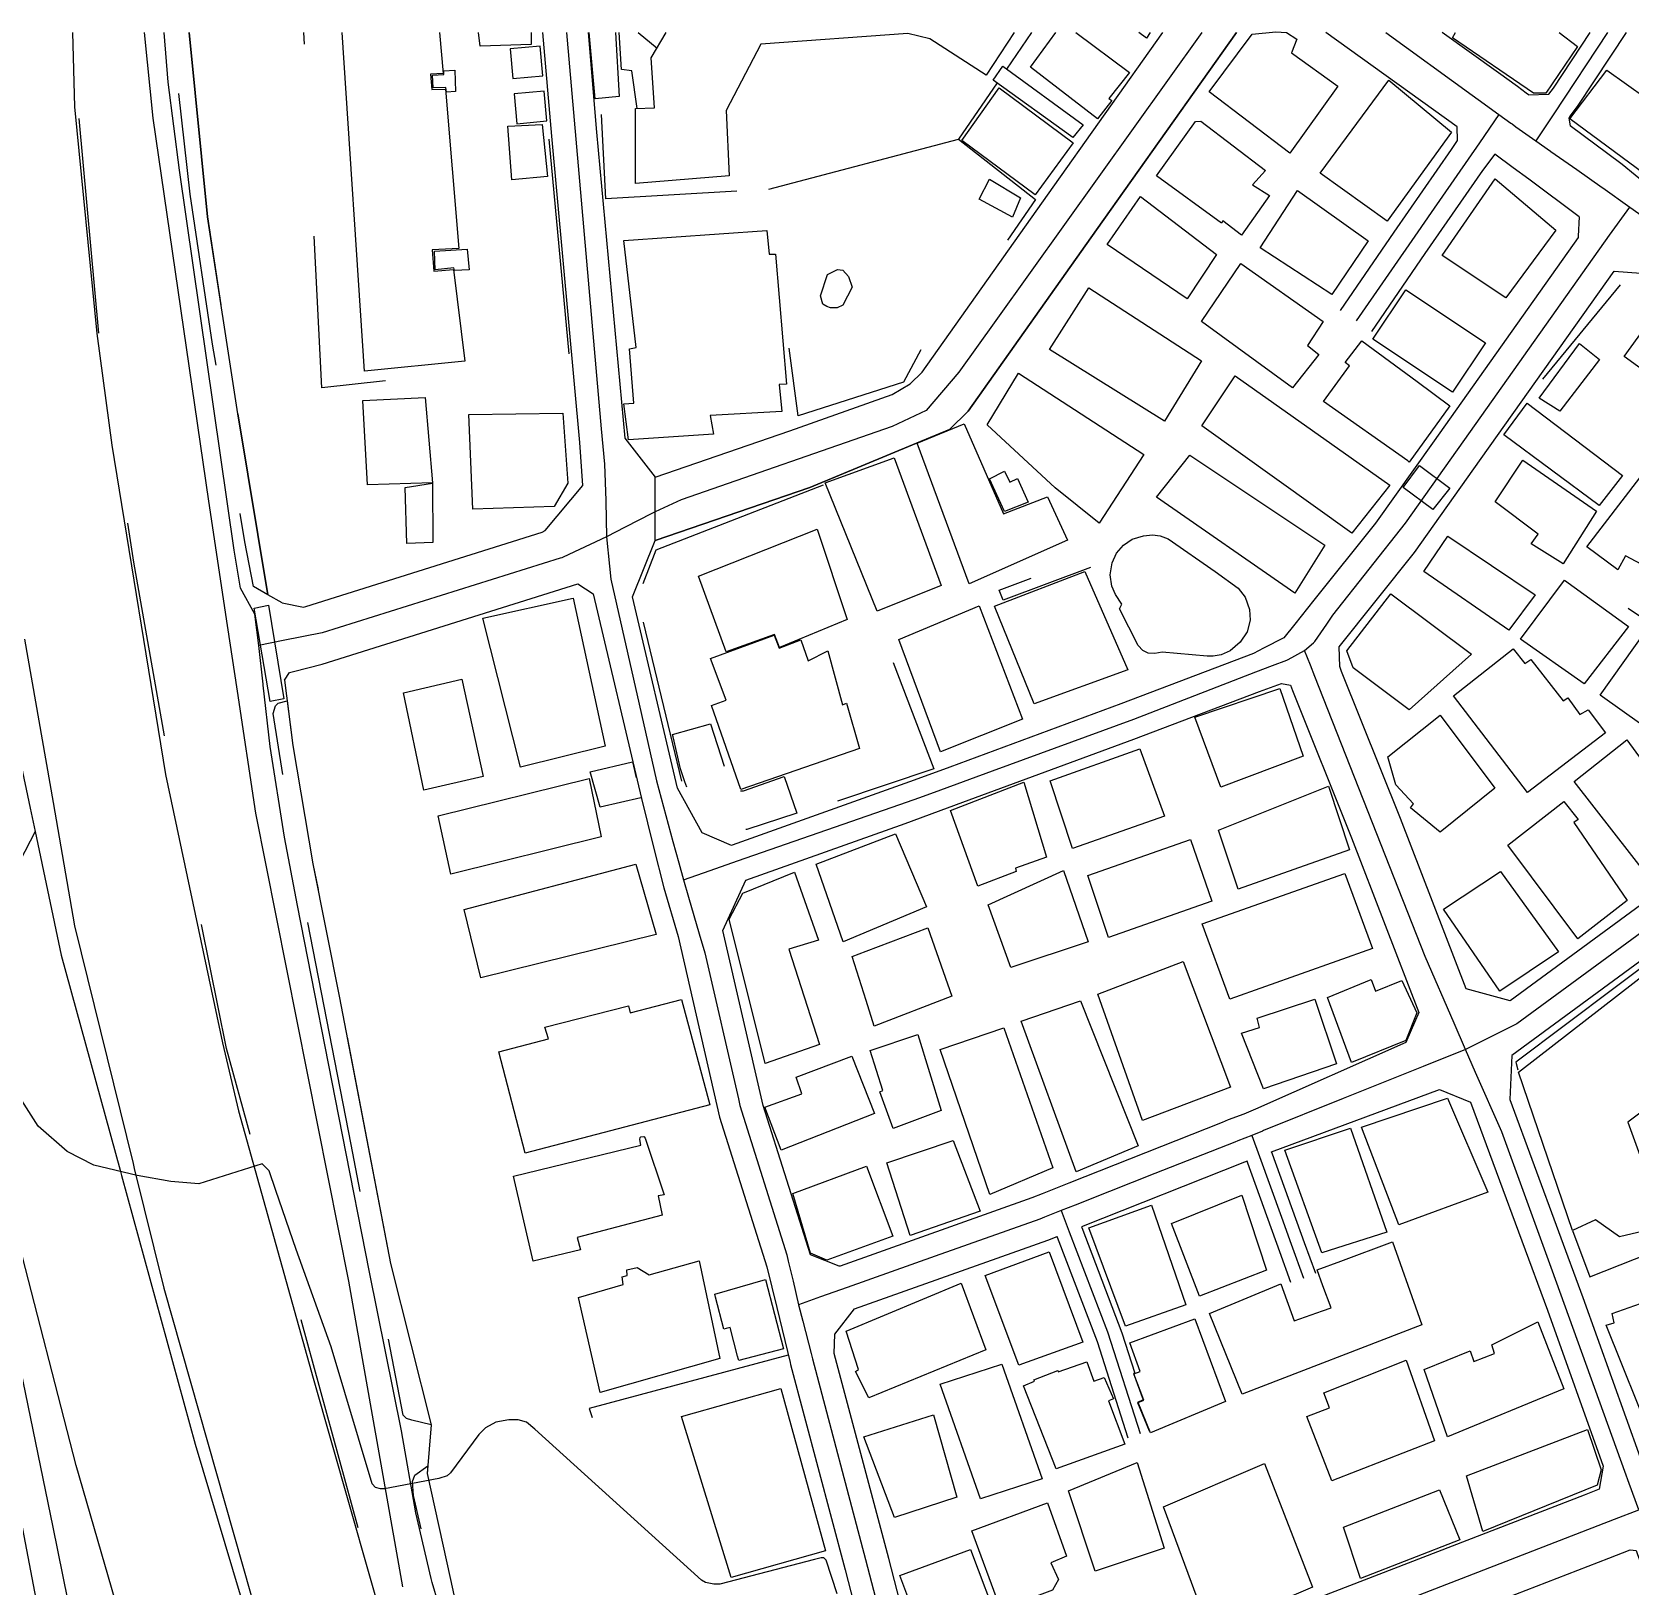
# Model space of a CAD drawing. Header units: millimetres. Extents: x 198785 to 203305, y 542885 to 545889.
# Drawn here: x 201362.6 to 201575.3, y 545678.5 to 545885.4 of the extents above; entities that cross this region are included whole.
import ezdxf

# ---------------------------------------------------------------- set-up
doc = ezdxf.new("R2010")
doc.units = ezdxf.units.MM
for name, pattern in [('FENCE_25K', [54.3, 28.7, -9.2, -16.4]), ('HIDDEN_BULD_25K', [28.8, 18.4, -10.4]), ('HIDDEN_IN_25K', [56.5, 36.5, -20])]:
    doc.linetypes.add(name, pattern=pattern)
for name, color, linetype in [('A0013111', 253, 'Continuous'), ('A0013114', 253, 'Continuous'), ('A0013117', 253, 'Continuous'), ('A0013118', 253, 'Continuous'), ('A0023211', 253, 'Continuous'), ('A0023214', 253, 'Continuous'), ('A0023217', 253, 'Continuous'), ('A0033324', 253, 'Continuous'), ('A0043325', 253, 'Continuous'), ('A0053326', 253, 'Continuous'), ('B0014111', 253, 'Continuous'), ('B0014112', 253, 'Continuous'), ('B0014113', 253, 'Continuous'), ('B0014115', 253, 'Continuous'), ('B0014116', 253, 'Continuous'), ('B0024120', 253, 'Continuous'), ('B0024127', 253, 'Continuous'), ('C0523121', 253, 'Continuous'), ('F0017111', 253, 'Continuous')]:
    doc.layers.add(name, color=color, linetype=linetype)

msp = doc.modelspace()

# ---------------------------------------------------------------- linework, layer by layer
at = {"layer": 'A0013111'}
for points in [[(201367.95, 545885.31), (201368.23, 545875.44), (201371.19, 545845.24), (201373.22, 545830.41), (201380.34, 545786.57), (201387.96, 545750.82), (201390.08, 545741.78), (201400.02, 545706.18), (201412.32, 545663.06), (201433.85, 545588.25), (201435.88, 545581.81), (201445.08, 545552.56), (201449.33, 545539.05), (201466.55, 545481.2), (201490.18, 545404.42)], [(201383.09, 545530.18), (201383.58, 545528.44), (201389.16, 545527.1), (201396.75, 545523.41), (201403.32, 545518.29), (201412.09, 545509.1), (201418.63, 545498.39), (201425.03, 545484.95), (201434.43, 545456.13), (201447.32, 545421.37), (201457.08, 545396.13), (201457.93, 545396.39), (201457.93, 545396.74), (201439.86, 545456.78), (201429.41, 545491.3), (201414.37, 545541.39), (201409.55, 545557.46), (201405.75, 545569.75), (201388.02, 545627.01), (201368.46, 545694.58), (201360.52, 545725.47)], [(201360.68, 545709.06), (201365.35, 545686.37), (201375.86, 545634.49), (201379.05, 545613.37), (201379.53, 545602.32), (201376.16, 545581.83), (201370.93, 545566.69), (201360.61, 545554.21)]]:
    msp.add_lwpolyline(points, dxfattribs=at)
at = {"layer": 'A0013114'}
for points in [[(201377.5, 545885.31), (201378.66, 545873.94), (201386.1, 545822.96), (201388.58, 545806.41), (201389.9, 545797.63), (201392.33, 545781.43), (201404.7, 545719.11), (201411.9, 545678.42)], [(201395.88, 545809.43), (201393.97, 545810.47), (201389.97, 545834.59), (201385.93, 545860.77), (201383.49, 545885.31)], [(201552.35, 545872.79), (201534.85, 545885.31)], [(201561.83, 545877.04), (201561.52, 545877.27), (201560.37, 545878.13), (201557.83, 545879.95), (201550.33, 545885.31)], [(201644.34, 545821.33), (201642.32, 545820.78), (201637.63, 545821.57), (201637.49, 545821.68), (201615.89, 545837.63), (201586.61, 545859.16), (201577.74, 545864.93), (201574.29, 545867.75), (201574.14, 545867.87), (201567.36, 545872.91)], [(201568.56, 545860.8), (201561.86, 545865.79), (201559.79, 545867.33), (201557.35, 545869.15)], [(201396.2, 545799.13), (201397.29, 545790.42), (201399.99, 545774.65), (201403.52, 545756.85), (201410.3, 545721.46), (201415.73, 545699.99), (201415.2, 545693.51), (201418.3, 545679.38), (201419.55, 545673.69), (201426.88, 545659.43), (201429.2, 545654.93), (201430.73, 545649.48), (201433.79, 545639.05)]]:
    msp.add_lwpolyline(points, dxfattribs=at)
at = {"layer": 'A0013117'}
for points in [[(201395.88, 545809.43), (201398.72, 545808.85), (201399.04, 545808.93), (201430.5, 545818.83), (201430.91, 545819.03), (201435.92, 545825.01), (201435.52, 545830.77), (201431.77, 545871.54), (201430.61, 545885.31)], [(201436.64, 545885.31), (201437.75, 545872.06), (201441.49, 545831.32), (201445.55, 545826.15), (201463.49, 545832.32), (201477.11, 545837.13), (201479.51, 545838.56), (201481.08, 545840.12), (201497.77, 545863.67), (201513.15, 545885.31)], [(201568.56, 545860.8), (201568.43, 545858.23), (201568.45, 545858.06), (201549.25, 545830.99), (201541.46, 545820.01), (201533.25, 545809.75), (201530.71, 545806.57), (201529.23, 545804.74), (201526.56, 545803.36), (201525.21, 545802.66), (201507.53, 545795.95), (201484.76, 545787.55), (201480.04, 545785.79), (201455.79, 545777.14), (201455.69, 545777.1), (201451.82, 545778.79), (201448.53, 545784.74), (201442.54, 545810.22), (201445.56, 545817.7), (201466.12, 545824.77), (201480.35, 545830.65), (201484.74, 545832.47), (201487.21, 545834.94), (201504.29, 545859.04), (201522.96, 545885.31)], [(201561.83, 545877.04), (201564.55, 545877.12), (201565.14, 545877.91), (201570.05, 545885.31)], [(201574.85, 545885.31), (201568.41, 545875.61), (201567.39, 545874.23), (201567.18, 545873.91), (201567.36, 545872.91)], [(201536.8, 545848.34), (201543.92, 545858.74), (201551.57, 545869.77), (201552.37, 545870.96), (201552.35, 545872.79)], [(201557.35, 545869.15), (201555.71, 545866.96), (201548.04, 545855.9), (201540.93, 545845.52)], [(201575.1, 545808.69), (201591, 545798.03), (201601.26, 545790.74), (201601.55, 545788.16), (201600.99, 545787.7), (201580.25, 545771.75), (201559.39, 545756.44), (201553.52, 545758.01), (201544.77, 545780.7), (201536.94, 545800.27), (201536.7, 545800.92), (201536.6, 545803.53), (201546.65, 545816.1), (201554.55, 545827.23), (201573.24, 545853.57), (201581.53, 545852.92)], [(201396.2, 545799.13), (201396.85, 545800.13), (201397.39, 545800.29), (201401.2, 545801.23), (201435.24, 545811.93), (201437.31, 545810.61), (201443.72, 545783.36), (201445.34, 545776.88), (201446.69, 545771.47), (201448.59, 545764.98), (201454.13, 545740.93), (201460.42, 545721.01), (201461.74, 545715.59), (201463.52, 545708.27), (201463.58, 545708.03), (201470.84, 545680.69), (201473.52, 545670.37), (201477.66, 545657.67), (201477.95, 545656.9), (201475.35, 545652.11), (201460.6, 545646.73), (201436.93, 545638.2), (201436.72, 545638.12), (201433.79, 545639.05)], [(201634.11, 545806.26), (201633.78, 545806.03), (201617.76, 545793.48), (201611.9, 545788.78), (201608.69, 545786.2), (201606.91, 545784.77), (201604.69, 545782.99), (201583.86, 545766.96), (201559.6, 545749.15), (201559.32, 545743.28), (201569.05, 545716.96), (201576.68, 545695.64), (201576.82, 545695.28), (201581.88, 545693.48), (201582.57, 545693.76), (201632.18, 545712.51), (201666.73, 545725.79), (201668.2, 545729.12)], [(201470.06, 545721.1), (201466.21, 545722.62), (201459.92, 545742.51), (201454.56, 545765.81), (201457.6, 545772.48), (201478.84, 545780.05), (201484.48, 545782.11), (201486.5, 545782.86), (201509.28, 545791.27), (201526.01, 545797.62), (201528.94, 545798.66), (201530.16, 545798.43), (201530.41, 545797.76), (201538.26, 545778.14), (201547.23, 545754.88), (201545.5, 545750.87), (201525.46, 545742.01), (201523.91, 545741.33), (201521.86, 545740.57), (201521.05, 545740.25), (201500.62, 545732.14), (201498.4, 545731.26), (201497.08, 545730.74), (201495.7, 545730.19), (201470.16, 545721.13), (201470.06, 545721.1)], [(201533.49, 545720.12), (201532, 545724.21), (201527.74, 545736.01), (201527.63, 545736.31), (201549.99, 545744.61), (201554.12, 545742.94), (201564.35, 545715.25), (201571.78, 545694.5), (201571.23, 545691.41), (201569.22, 545690.61), (201532.13, 545676.28), (201487.63, 545659.11), (201482.91, 545660.93), (201479.28, 545672.05), (201476.65, 545682.21), (201469.4, 545709.5), (201469.47, 545712.04), (201472.08, 545715.45), (201497.81, 545724.57), (201499.05, 545725.06), (201499.09, 545724.96), (201504.38, 545711.08), (201508.47, 545698.28)], [(201530.2, 545718.92), (201528.71, 545723.02), (201524.45, 545734.81), (201524.35, 545735.09), (201524.01, 545734.97), (201502.3, 545726.35), (201502.34, 545726.26), (201507.69, 545712.24), (201509.4, 545706.88), (201509.22, 545706.82), (201510.54, 545703.31), (201509.78, 545702.98), (201511.33, 545699.2)], [(201501.32, 545605.8), (201499.97, 545605.96), (201493.88, 545628.54), (201488.58, 545645.69), (201488.17, 545649.52), (201491.02, 545650.77), (201535.37, 545667.88), (201572.5, 545682.23), (201575.36, 545683.37), (201576.16, 545683.24), (201576.36, 545682.74), (201587.45, 545653.67), (201591.35, 545644.27), (201592.06, 545639.86)]]:
    msp.add_lwpolyline(points, dxfattribs=at)
at = {"layer": 'A0013118'}
for points in [[(201443.13, 545875.23), (201442.44, 545880.23), (201441.06, 545880.39), (201440.75, 545885.31)], [(201443.29, 545885.31), (201445.8, 545883.26)]]:
    msp.add_lwpolyline(points, dxfattribs=at)
at = {"layer": 'A0023211'}
for points in [[(201349.9, 545885.31), (201351.41, 545859.28), (201354.95, 545824.83), (201358.56, 545799.98), (201362.34, 545782.07), (201362.99, 545778.99)], [(201362.99, 545778.99), (201355.48, 545764.57)], [(201362.99, 545778.99), (201366.46, 545762.53), (201374.3, 545733.89), (201374.49, 545733.18), (201384.29, 545697.42), (201405.36, 545627.01), (201418.95, 545582.15), (201420.87, 545575.8), (201425.29, 545561.21), (201429.62, 545546.94), (201468.41, 545418.94), (201473.43, 545401.32), (201476.14, 545391.82), (201476.54, 545390.4), (201481.48, 545373.08)], [(201356.79, 545709.65), (201365.8, 545662.63), (201368.22, 545649.3), (201370.91, 545634.49), (201374.2, 545613.37), (201374.16, 545600.54), (201372.41, 545590.06), (201369.22, 545580.19), (201365.07, 545570.63), (201359.12, 545561.37)]]:
    msp.add_lwpolyline(points, dxfattribs=at)
at = {"layer": 'A0023214'}
for points in [[(201417.56, 545673.32), (201415.87, 545679.02), (201415.72, 545679.53), (201413.7, 545688.28), (201411.76, 545699.17), (201407.5, 545720.29), (201403.91, 545738.61), (201397.93, 545769.14), (201396.19, 545778.23), (201394.27, 545790.28), (201393.37, 545798.46), (201393.35, 545798.6), (201392.78, 545803.75), (201392.24, 545807.92), (201390.35, 545811.34), (201389.48, 545816.4), (201382.22, 545867), (201380.73, 545878.72), (201380.16, 545885.31)], [(201542.82, 545885.31), (201554.32, 545876.97), (201555.11, 545876.4), (201557.87, 545874.4), (201559.47, 545873.27), (201559.55, 545873.22), (201559.63, 545873.16), (201560.15, 545872.79), (201562.82, 545870.91), (201564.76, 545869.54), (201564.82, 545869.5), (201568.24, 545867.09), (201571.62, 545864.7), (201571.72, 545864.63), (201575.31, 545862.1), (201582.05, 545857.35)]]:
    msp.add_lwpolyline(points, dxfattribs=at)
at = {"layer": 'A0023217'}
for points in [[(201433.73, 545885.31), (201438.37, 545832.56), (201438.8, 545827.86), (201439, 545823.04), (201439, 545822.96), (201439.07, 545818.18)], [(201518.34, 545885.31), (201490.91, 545847.01), (201485.98, 545840.12), (201481.61, 545835.02), (201477.11, 545832.89), (201448.99, 545823.12), (201445.55, 545821.53), (201445.1, 545821.32), (201441.54, 545819.48), (201439.07, 545818.18)], [(201572.34, 545885.31), (201565.21, 545874.52), (201562.82, 545870.91)], [(201557.87, 545874.4), (201555.28, 545870.66), (201548.85, 545861.37), (201547.07, 545858.8), (201538.86, 545846.93)], [(201532.01, 545803.06), (201533.21, 545804.09), (201533.39, 545804.24), (201534.97, 545806.56), (201535.78, 545807.76), (201545.44, 545820.01), (201554.1, 545832.21), (201572.63, 545858.33), (201575.31, 545862.1)], [(201439.07, 545818.18), (201433.29, 545815.47), (201433.11, 545815.42), (201432.89, 545815.35), (201414.81, 545809.69), (201401.2, 545805.43), (201396.04, 545804.4), (201392.78, 545803.75)], [(201439.07, 545818.18), (201439.46, 545814.29), (201439.63, 545812.56), (201443.42, 545795.91), (201445.74, 545785.72), (201447.92, 545777.64), (201448.69, 545774.8), (201449.3, 545772.54)], [(201449.3, 545772.54), (201452.88, 545773.79), (201456.53, 545775.06), (201478.12, 545782.58), (201480.77, 545783.51), (201483.57, 545784.53), (201490.44, 545787.04), (201509.28, 545793.94), (201525.53, 545800.24), (201527.72, 545801.06), (201529.67, 545801.79), (201529.82, 545801.85), (201532.01, 545803.06)], [(201553.44, 545749.93), (201551.92, 545753.44), (201548.06, 545762.34), (201542.2, 545777.21), (201533.37, 545799.62), (201532.78, 545801.1), (201532.01, 545803.06)], [(201606.67, 545788.41), (201604.2, 545786.49), (201604.1, 545786.41), (201596.66, 545780.62), (201582.07, 545769.43), (201580.25, 545768.03), (201560.26, 545753.36), (201559.49, 545752.97), (201553.44, 545749.93)], [(201449.3, 545772.54), (201449.97, 545770.25), (201451.4, 545765.37), (201452.15, 545762.81), (201456.64, 545743.4), (201456.84, 545742.51), (201463.06, 545722.61), (201463.25, 545721.79), (201463.9, 545719.1), (201464.64, 545715.97)], [(201553.44, 545749.93), (201547.79, 545747.67), (201537.17, 545743.42), (201526.54, 545739.16), (201526.4, 545739.1), (201524.97, 545738.52)], [(201576.52, 545688.68), (201575.25, 545692.19), (201574.67, 545693.79), (201565, 545720.44), (201558.28, 545738.97), (201554.79, 545746.88), (201553.44, 545749.93)], [(201524.97, 545738.52), (201523.12, 545737.79), (201522.72, 545737.63), (201512.09, 545733.44), (201506.04, 545731.05), (201501.46, 545729.24), (201499.61, 545728.51)], [(201524.97, 545738.52), (201525.99, 545735.7), (201528.92, 545727.61), (201530.22, 545724.03), (201531.86, 545719.52)], [(201499.61, 545728.51), (201498.06, 545727.9), (201497.37, 545727.63), (201496.76, 545727.38), (201482.82, 545722.43), (201471.12, 545718.28), (201467.57, 545717.02), (201464.64, 545715.97)], [(201499.61, 545728.51), (201500.67, 545725.7), (201505.76, 545712.38), (201505.81, 545712.24), (201510.14, 545698.82)], [(201464.64, 545715.97), (201465.21, 545713.78), (201466.31, 545709.5), (201466.5, 545708.77), (201473.54, 545682.06), (201476.18, 545672.05), (201481.48, 545655.61), (201482.63, 545652.04)], [(201482.63, 545652.04), (201487.9, 545654.24), (201490.73, 545655.41), (201530.58, 545670.86), (201573.28, 545687.42), (201576.52, 545688.68)]]:
    msp.add_lwpolyline(points, dxfattribs=at)
at = {"layer": 'A0033324', "linetype": 'HIDDEN_IN_25K', "flags": 128}
for points in [[(201389.97, 545834.59), (201393.97, 545810.47), (201392.09, 545811.6), (201390.92, 545817.55), (201386.63, 545843.82), (201383.64, 545863.79), (201381.37, 545883.91), (201381.25, 545885.31)], [(201383.49, 545885.31), (201385.93, 545860.77), (201389.97, 545834.59)], [(201410.3, 545721.46), (201415.73, 545699.99), (201413.13, 545700.61), (201412.42, 545700.81), (201411.98, 545701.27), (201405.08, 545737.29), (201398.12, 545772.96), (201394.68, 545794.69), (201394.99, 545795.72), (201395.34, 545796.07), (201396.55, 545796.36), (201397.29, 545790.42), (201399.99, 545774.65), (201403.52, 545756.85), (201410.3, 545721.46)], [(201430.73, 545649.48), (201432.87, 545642.18), (201429.9, 545643.4), (201425.29, 545656.93), (201417.83, 545671.77), (201413.36, 545690.57), (201413.25, 545692.44), (201413.53, 545693.3), (201415.28, 545694.52), (201415.2, 545693.51), (201418.3, 545679.38), (201419.55, 545673.69), (201426.88, 545659.43), (201429.2, 545654.93), (201430.73, 545649.48)]]:
    msp.add_lwpolyline(points, dxfattribs=at)
at = {"layer": 'A0043325'}
for points in [[(201551.35, 545824.66), (201549.07, 545821.84), (201545.13, 545824.76), (201547.33, 545827.67), (201551.35, 545824.66)], [(201396.11, 545796.65), (201394.31, 545796.26), (201392.14, 545808.68), (201394.06, 545809.12), (201396.11, 545796.65)]]:
    msp.add_lwpolyline(points, dxfattribs=at)
at = {"layer": 'A0053326'}
for points in [[(201466.12, 545824.77), (201445.56, 545817.7), (201445.55, 545826.15), (201463.49, 545832.32), (201477.11, 545837.13), (201479.51, 545838.56), (201481.08, 545840.12), (201497.77, 545863.67), (201513.15, 545885.31)], [(201522.96, 545885.31), (201504.29, 545859.04), (201487.21, 545834.94), (201484.74, 545832.47), (201480.35, 545830.65), (201466.12, 545824.77)]]:
    msp.add_lwpolyline(points, dxfattribs=at)
at = {"layer": 'B0014111'}
for points in [[(201440.76, 545876.82), (201437.54, 545876.48), (201436.76, 545885.31)], [(201440.26, 545885.31), (201440.76, 545876.82)], [(201511.47, 545885.31), (201510.96, 545884.58), (201509.93, 545885.31)], [(201536.46, 545878.18), (201530.05, 545869.25), (201519.33, 545877.43), (201525.02, 545885.1), (201528.18, 545885.4), (201529.61, 545885.35), (201531, 545884.42), (201530.28, 545882.61), (201536.46, 545878.18)], [(201568.34, 545883.48), (201564.14, 545877.26), (201562.5, 545877.27), (201551.69, 545884.64), (201552.12, 545885.31)], [(201565.9, 545885.31), (201568.34, 545883.48)], [(201582.73, 545872.88), (201578.18, 545865.81), (201567.32, 545873.82), (201572.24, 545880.32), (201582.73, 545872.88)], [(201431.23, 545866.16), (201426.47, 545865.7), (201425.93, 545872.88), (201430.52, 545873.09), (201431.23, 545866.16)], [(201527.32, 545863.62), (201523.63, 545858.35), (201521.12, 545860.27), (201520.97, 545859.97), (201512.29, 545866.26), (201517.47, 545873.49), (201518.2, 545873.51), (201526.83, 545866.95), (201525.09, 545865.03), (201527.32, 545863.62)], [(201565.46, 545859.01), (201558.82, 545849.99), (201550.35, 545855.64), (201557.39, 545865.83), (201565.46, 545859.01)], [(201520.29, 545855.78), (201516.38, 545849.86), (201505.75, 545857.1), (201510.15, 545863.49), (201520.29, 545855.78)], [(201518.28, 545841.61), (201513.37, 545833.58), (201498.07, 545843.11), (201503.29, 545851.33), (201518.28, 545841.61)], [(201610.58, 545830.53), (201603.78, 545821.65), (201584.43, 545835.07), (201574.57, 545842.21), (201581.79, 545852.18), (201591.36, 545844.92), (201590.93, 545844.31), (201610.58, 545830.53)], [(201556.08, 545844.04), (201551.71, 545837.47), (201541.12, 545844.52), (201545.49, 545851.09), (201556.08, 545844.04)], [(201551.36, 545835.63), (201545.95, 545828.15), (201545.74, 545828.3), (201534.51, 545836.21), (201538.01, 545840.95), (201537.4, 545841.4), (201539.64, 545844.3), (201547.01, 545838.85), (201551.36, 545835.63)], [(201571.26, 545841.82), (201565.99, 545834.92), (201563.23, 545836.64), (201568.63, 545843.95), (201571.26, 545841.82)], [(201415.9, 545825.37), (201407.24, 545825.13), (201406.63, 545836.35), (201414.94, 545836.76), (201415.9, 545825.37)], [(201432.09, 545822.23), (201421.28, 545821.86), (201420.74, 545834.49), (201433.24, 545834.64), (201433.94, 545825.34), (201432.09, 545822.23)], [(201486.71, 545833.22), (201491.93, 545821.25), (201497.77, 545823.53), (201500.44, 545817.74), (201487.37, 545811.95), (201480.43, 545830.65), (201486.71, 545833.22)], [(201534.69, 545817.07), (201530.71, 545810.7), (201512.28, 545823.47), (201516.72, 545829.07), (201534.69, 545817.07)], [(201570.9, 545821.62), (201566.45, 545814.62), (201562.16, 545817.25), (201563.13, 545818.55), (201557.39, 545822.85), (201561.06, 545828.42), (201570.9, 545821.62)], [(201415.96, 545817.42), (201412.49, 545817.3), (201412.25, 545824.75), (201415.88, 545825.33), (201415.96, 545817.42)], [(201522.1, 545803.01), (201520.9, 545802.49), (201519.82, 545802.31), (201519.04, 545802.33), (201513.05, 545802.83), (201512.08, 545802.65), (201511.17, 545802.73), (201510.48, 545803.05), (201509.84, 545803.73), (201507.37, 545808.59), (201507.7, 545809.22), (201506.82, 545810.53), (201506.34, 545811.62), (201506.12, 545813.12), (201506.39, 545814.72), (201506.98, 545816), (201507.89, 545817.08), (201509.07, 545817.89), (201510.57, 545818.35), (201511.75, 545818.46), (201512.77, 545818.34), (201513.85, 545817.91), (201520.11, 545813.57), (201523.18, 545811.36), (201524.1, 545810.17), (201524.7, 545808.5), (201524.77, 545807.08), (201524.36, 545805.53), (201523.42, 545804.17), (201522.1, 545803.01)], [(201562.72, 545810.46), (201559.19, 545805.76), (201547.9, 545813.57), (201551.08, 545818.29), (201562.72, 545810.46)], [(201508.46, 545800.48), (201496, 545795.97), (201490.74, 545808.96), (201502.74, 545813.56), (201508.46, 545800.48)], [(201438.91, 545790.33), (201427.64, 545787.55), (201422.62, 545807.39), (201434.62, 545810.03), (201438.91, 545790.33)], [(201554.24, 545802.59), (201545.93, 545795.18), (201538.46, 545800.74), (201537.65, 545803.03), (201543.48, 545810.62), (201554.24, 545802.59)], [(201531.84, 545788.99), (201520.88, 545784.88), (201517.39, 545794.18), (201528.7, 545798.01), (201531.84, 545788.99)], [(201513.36, 545781.03), (201501.13, 545776.7), (201498.16, 545785.71), (201510.08, 545789.99), (201513.36, 545781.03)], [(201538, 545776.55), (201523.15, 545771.29), (201520.54, 545779.13), (201535.21, 545785), (201538, 545776.55)], [(201467.44, 545750.62), (201460.19, 545748.09), (201455.39, 545767.31), (201457.23, 545770.77), (201464.08, 545773.57), (201467.3, 545764.5), (201463.35, 545763.31), (201467.44, 545750.62)], [(201565.82, 545762.96), (201558.01, 545757.7), (201550.5, 545768.61), (201558.1, 545773.64), (201565.82, 545762.96)], [(201580.46, 545762.43), (201581.96, 545760.36), (201583.96, 545761.73), (201586.22, 545759.75), (201588.01, 545760.24), (201591.2, 545758.79), (201591.37, 545758.01), (201591.35, 545755.97), (201592.25, 545751.9), (201595.61, 545753.02), (201602.69, 545735.19), (201594.76, 545732.07), (201588.64, 545748.23), (201586.44, 545748.79), (201575.06, 545740.28), (201578.74, 545730.17), (201578.29, 545727.73), (201577.14, 545725.77), (201573.94, 545725.01), (201570.76, 545727.27), (201567.67, 545725.87), (201560.5, 545746.93), (201580.46, 545762.43)], [(201522.15, 545744.92), (201510.44, 545740.5), (201504.48, 545757.31), (201515.85, 545761.67), (201522.15, 545744.92)], [(201540.9, 545759.29), (201541.44, 545757.72), (201544.95, 545759.15), (201546.98, 545754.84), (201545.48, 545751.15), (201538.25, 545748.2), (201535.05, 545756.89), (201540.9, 545759.29)], [(201536.25, 545748.06), (201526.55, 545744.73), (201523.62, 545752.11), (201526, 545752.86), (201525.71, 545754.13), (201533.38, 545756.66), (201536.25, 545748.06)], [(201556.41, 545730.94), (201544.57, 545726.62), (201539.59, 545739.63), (201551.02, 545743.47), (201556.41, 545730.94)], [(201435.59, 545723.3), (201429.31, 545721.78), (201426.68, 545733.09), (201443.63, 545737.22), (201443.52, 545737.97), (201443.56, 545738.25), (201443.62, 545738.33), (201444.03, 545738.37), (201444.1, 545738.33), (201444.22, 545738.14), (201446.74, 545730.59), (201445.94, 545730.45), (201446.47, 545727.88), (201435.17, 545724.94), (201435.59, 545723.3)], [(201526.96, 545720.56), (201518.03, 545717.12), (201514.3, 545726.77), (201523.67, 545730.57), (201526.96, 545720.56)], [(201599.69, 545701.97), (201582.81, 545695.62), (201582.37, 545696.19), (201580.02, 545695.4), (201579.11, 545697.69), (201578.53, 545697.45), (201572.17, 545713.27), (201573.21, 545713.58), (201572.95, 545714.79), (201592.6, 545721.74), (201599.69, 545701.97)], [(201456.53, 545709.12), (201455.53, 545712.93), (201455, 545712.79), (201454.99, 545712.79), (201454.71, 545712.71), (201453.6, 545716.97), (201453.49, 545717.39), (201460.22, 545719.33), (201462.62, 545710.12), (201456.67, 545708.57), (201456.64, 545708.69), (201456.53, 545709.12)], [(201521.47, 545703.09), (201511.49, 545698.94), (201509.85, 545702.95), (201510.61, 545703.29), (201509.29, 545706.79), (201510.13, 545707.11), (201508.75, 545710.9), (201517.42, 545714.09), (201521.47, 545703.09)], [(201468.23, 545683.23), (201455.65, 545679.65), (201449.07, 545701.1), (201462.27, 545704.81), (201468.23, 545683.23)], [(201485.7, 545690.38), (201477.4, 545687.66), (201473.33, 545698.37), (201482.6, 545701.3), (201485.7, 545690.38)], [(201570.95, 545691.95), (201555.75, 545685.77), (201553.55, 545693.2), (201569.66, 545699.37), (201571.48, 545694.02), (201570.95, 545691.95)], [(201533.08, 545678.4), (201519.37, 545672.52), (201513.22, 545689.07), (201526.68, 545694.82), (201533.08, 545678.4)], [(201552.69, 545684.7), (201539.44, 545679.54), (201537.18, 545686.37), (201549.98, 545691.34), (201552.69, 545684.7)], [(201491.48, 545672.91), (201481.99, 545669.64), (201478.12, 545679.92), (201487.52, 545683.38), (201491.48, 545672.91)]]:
    msp.add_lwpolyline(points, dxfattribs=at)
at = {"layer": 'B0014112'}
for points in [[(201502.52, 545873.03), (201501.17, 545871.35), (201490.57, 545878.99), (201491.82, 545880.84), (201502.52, 545873.03)], [(201422.64, 545786.3), (201414.76, 545784.46), (201412.06, 545797.41), (201419.8, 545799.24), (201422.64, 545786.3)], [(201557.33, 545784.76), (201550.08, 545778.89), (201546.13, 545782.11), (201546.5, 545782.65), (201544.14, 545785.19), (201543.09, 545788.93), (201550.06, 545794.46), (201557.33, 545784.76)], [(201574.97, 545769.78), (201568.38, 545764.69), (201559.06, 545777.16), (201566.55, 545782.96), (201568.42, 545780.57), (201567.88, 545780.16), (201574.97, 545769.78)], [(201519.68, 545769.7), (201505.91, 545764.84), (201503.17, 545773.12), (201516.81, 545777.92), (201519.68, 545769.7)], [(201503.21, 545764.29), (201492.91, 545760.87), (201489.9, 545769.19), (201499.91, 545773.79), (201503.21, 545764.29)], [(201485.03, 545757.06), (201474.72, 545753.04), (201473.63, 545756.47), (201471.78, 545762.33), (201473.64, 545763.03), (201481.84, 545766.13), (201485.03, 545757.06)], [(201483.63, 545741.81), (201477.22, 545739.45), (201475.44, 545744.31), (201475.88, 545744.48), (201474.18, 545749.82), (201480.5, 545751.94), (201483.63, 545741.81)], [(201474.76, 545741.43), (201462.32, 545736.56), (201460.16, 545742.29), (201465.06, 545744.06), (201464.31, 545746.29), (201471.74, 545749.06), (201474.76, 545741.43)], [(201542.98, 545725.64), (201534.29, 545722.89), (201529.37, 545736.57), (201538.13, 545739.47), (201542.98, 545725.64)], [(201488.84, 545728.43), (201479.48, 545725.18), (201476.4, 545734.87), (201485.24, 545737.84), (201488.84, 545728.43)], [(201503.02, 545708.38), (201503.96, 545705.79), (201505.35, 545706.29), (201506.56, 545703.43), (201505.92, 545703.19), (201508.1, 545697.42), (201498.94, 545694.14), (201494.58, 545705.2), (201496.05, 545705.82), (201495.96, 545705.99), (201499.16, 545707.21), (201499.2, 545707.05), (201503.02, 545708.38)], [(201549.3, 545697.87), (201535.65, 545692.54), (201532.33, 545701.11), (201535.33, 545702.24), (201534.59, 545704.25), (201545.56, 545708.59), (201549.3, 545697.87)], [(201513.31, 545683.55), (201504.13, 545680.51), (201500.6, 545691.2), (201509.71, 545694.96), (201513.31, 545683.55)], [(201498.46, 545677.97), (201491.56, 545675.4), (201487.72, 545685.9), (201497.78, 545689.62), (201500.32, 545682.49), (201498.25, 545681.61), (201499.25, 545679.39), (201498.46, 545677.97)]]:
    msp.add_lwpolyline(points, dxfattribs=at)
at = {"layer": 'B0014113'}
for points in [[(201506.33, 545876.27), (201504.46, 545873.82), (201495.5, 545880.72), (201498.88, 545885.31)], [(201501.56, 545885.31), (201508.71, 545880), (201505.96, 545876.53), (201506.33, 545876.27)], [(201551.58, 545872.07), (201543, 545860.23), (201534.09, 545866.62), (201543.24, 545879), (201551.58, 545872.07)], [(201501.2, 545870.66), (201496.13, 545863.72), (201486.39, 545870.94), (201491.36, 545877.96), (201501.2, 545870.66)], [(201540.46, 545857.61), (201535.64, 545850.45), (201526.12, 545856.65), (201531.08, 545864.3), (201540.46, 545857.61)], [(201533.9, 545842.47), (201530.42, 545838.01), (201518.31, 545846.86), (201523.52, 545854.57), (201534.5, 545846.85), (201532.42, 545843.68), (201533.9, 545842.47)], [(201510.62, 545829.17), (201504.68, 545820.03), (201498.82, 545824.71), (201489.76, 545833.12), (201493.93, 545839.97), (201510.62, 545829.17)], [(201543.37, 545825.06), (201538.32, 545818.7), (201518.35, 545832.95), (201522.78, 545839.64), (201543.37, 545825.06)], [(201574.36, 545826.35), (201571.25, 545822.35), (201558.56, 545831.78), (201561.65, 545836), (201574.36, 545826.35)], [(201483.61, 545811.7), (201475.09, 545808.29), (201468.19, 545825.38), (201477.39, 545828.69), (201483.61, 545811.7)], [(201584.14, 545820.48), (201581.19, 545816.13), (201579.52, 545817.07), (201577.6, 545814.15), (201574.73, 545815.67), (201573.73, 545813.82), (201569.58, 545816.85), (201576.65, 545826.07), (201584.14, 545820.48)], [(201575.13, 545806.24), (201569.24, 545798.61), (201560.74, 545804.58), (201566.64, 545812.43), (201575.13, 545806.24)], [(201494.47, 545793.91), (201483.53, 545789.59), (201477.99, 545804.53), (201488.7, 545809.03), (201494.47, 545793.91)], [(201588.37, 545798.19), (201582.14, 545789.42), (201571.38, 545797.13), (201577.47, 545805.74), (201588.37, 545798.19)], [(201559.79, 545803.3), (201561.33, 545801.34), (201562.15, 545801.86), (201566.45, 545796.37), (201567.06, 545796.76), (201568.66, 545794.56), (201569.78, 545795.18), (201572.06, 545792.12), (201561.69, 545784.17), (201551.82, 545797.05), (201559.79, 545803.3)], [(201574.94, 545791.17), (201582.72, 545780.46), (201583.62, 545781.43), (201585.93, 545778.31), (201578.26, 545772.36), (201567.91, 545785.64), (201574.94, 545791.17)], [(201438.35, 545778.27), (201418.36, 545773.28), (201416.66, 545781.07), (201436.78, 545786.01), (201438.35, 545778.27)], [(201493.6, 545773.64), (201488.5, 545771.69), (201484.87, 545781.78), (201494.64, 545785.55), (201497.65, 545775.57), (201493.53, 545774.11), (201493.6, 545773.64)], [(201481.68, 545768.95), (201470.6, 545764.29), (201466.99, 545774.61), (201477.54, 545778.64), (201481.68, 545768.95)], [(201445.68, 545765.24), (201422.33, 545759.49), (201420.11, 545768.6), (201442.96, 545774.63), (201445.68, 545765.24)], [(201541.05, 545763.4), (201522.08, 545756.65), (201518.36, 545766.69), (201537.39, 545773.38), (201541.05, 545763.4)], [(201449.04, 545756.62), (201452.81, 545742.58), (201428.26, 545736.15), (201424.75, 545749.65), (201431.35, 545751.39), (201430.85, 545752.93), (201442.01, 545755.75), (201442.23, 545754.82), (201449.04, 545756.62)], [(201509.87, 545737.12), (201501.6, 545733.67), (201494.26, 545753.73), (201502.16, 545756.43), (201509.87, 545737.12)], [(201498.48, 545734.22), (201490.12, 545730.67), (201483.5, 545749.93), (201491.97, 545752.84), (201498.48, 545734.22)], [(201477.17, 545725.1), (201468.4, 545721.89), (201466.23, 545722.85), (201463.89, 545730.77), (201473.7, 545734.41), (201477.17, 545725.1)], [(201516.21, 545715.98), (201508.15, 545713.13), (201503.28, 545726.19), (201511.65, 545729.22), (201516.21, 545715.98)], [(201547.06, 545714.93), (201547.63, 545713.32), (201523.69, 545704.05), (201519.35, 545714.79), (201528.86, 545718.74), (201530.64, 545713.84), (201534.41, 545715.17), (201535.55, 545715.57), (201534.46, 545718.5), (201533.69, 545720.6), (201536.85, 545721.77), (201543.72, 545724.33), (201547.06, 545714.93)], [(201451.39, 545721.81), (201454.17, 545708.8), (201438.24, 545704.28), (201435.33, 545716.96), (201441.27, 545718.67), (201441.14, 545719.71), (201441.8, 545719.85), (201441.77, 545720.61), (201443.13, 545720.91), (201444.73, 545719.97), (201451.39, 545721.81)], [(201502.48, 545711.01), (201493.95, 545707.94), (201489.5, 545719.86), (201498.01, 545723.03), (201502.48, 545711.01)], [(201489.57, 545709.98), (201474, 545703.57), (201472.21, 545707.07), (201472.63, 545707.36), (201470.99, 545712.47), (201486.31, 545718.85), (201489.57, 545709.98)], [(201563.05, 545713.7), (201566.54, 545704.79), (201551.02, 545698.39), (201547.95, 545707.34), (201554.08, 545709.82), (201554.56, 545708.43), (201557.3, 545709.49), (201556.94, 545710.65), (201563.05, 545713.7)], [(201497.08, 545692.8), (201488.85, 545690.16), (201483.49, 545705.41), (201491.69, 545708.05), (201497.08, 545692.8)]]:
    msp.add_lwpolyline(points, dxfattribs=at)
at = {"layer": 'B0014115'}
for points in [[(201415.63, 545879.8), (201415.8, 545877.72), (201417.62, 545877.8), (201419.4, 545856.58), (201415.84, 545856.42), (201416.09, 545853.54), (201418.7, 545853.78), (201420.21, 545841.57), (201406.87, 545840.24), (201403.88, 545885.31)], [(201416.83, 545885.31), (201417.31, 545879.86), (201415.63, 545879.8)], [(201493.36, 545885.31), (201489.62, 545879.67), (201482.1, 545884.5), (201479.18, 545885.19), (201459.6, 545883.77), (201454.99, 545874.95), (201455.42, 545866.27), (201442.93, 545865.22), (201442.93, 545875.22), (201445.46, 545875.32), (201445.03, 545881.95), (201447.01, 545885.31)], [(201460.41, 545858.99), (201460.72, 545855.81), (201461.56, 545855.82), (201463.05, 545838.53), (201462.05, 545838.47), (201462.43, 545834.9), (201452.87, 545834.33), (201453.31, 545831.85), (201441.98, 545831.1), (201441.38, 545835.89), (201442.7, 545835.98), (201442.11, 545843.22), (201443.03, 545843.39), (201441.39, 545857.62), (201460.41, 545858.99)], [(201471.12, 545807.17), (201462.09, 545803.47), (201461.42, 545805.18), (201454.99, 545802.89), (201451.33, 545812.95), (201467.11, 545819.22), (201471.12, 545807.17)], [(201461.4, 545805.09), (201462.05, 545803.37), (201464.93, 545804.47), (201465.94, 545801.67), (201468.53, 545803.04), (201470.51, 545795.84), (201471.03, 545796.07), (201472.77, 545790), (201456.94, 545784.54), (201453.03, 545795.73), (201455, 545796.44), (201452.93, 545801.99), (201461.4, 545805.09)]]:
    msp.add_lwpolyline(points, dxfattribs=at)
at = {"layer": 'B0014116', "linetype": 'HIDDEN_BULD_25K', "flags": 128}
for points in [[(201429.03, 545883.75), (201422.25, 545883.49), (201422.01, 545885.31)], [(201429.02, 545885.31), (201429.03, 545883.75)], [(201418.89, 545880.32), (201418.95, 545877.46), (201417.75, 545877.38), (201417.67, 545877.99), (201415.98, 545877.97), (201415.88, 545879.67), (201417.42, 545879.75), (201417.39, 545880.23), (201418.89, 545880.32)], [(201494.18, 545863.33), (201493.11, 545860.76), (201488.7, 545863.14), (201490.05, 545865.8), (201494.18, 545863.33)], [(201420.5, 545856.47), (201420.79, 545853.74), (201418.83, 545853.64), (201418.76, 545854.02), (201416.24, 545853.75), (201416.16, 545856.23), (201420.5, 545856.47)], [(201469.78, 545848.7), (201468.9, 545848.68), (201468.4, 545848.84), (201467.86, 545849.18), (201467.54, 545850.27), (201468.5, 545853.1), (201469.81, 545853.79), (201470.52, 545853.67), (201471.28, 545852.87), (201471.77, 545851.42), (201470.53, 545849.04), (201469.78, 545848.7)], [(201492.08, 545826.93), (201492.77, 545825.47), (201493.79, 545825.94), (201495.19, 545822.82), (201492.08, 545821.58), (201490.06, 545825.93), (201492.08, 545826.93)], [(201503.49, 545814.1), (201491.86, 545809.77), (201491.33, 545811.11), (201503.04, 545815.46), (201503.49, 545814.1)], [(201456.89, 545784.38), (201457.06, 545784.37), (201457.33, 545784.38), (201462.72, 545786.27), (201464.4, 545781.42), (201457.77, 545779.25), (201457.56, 545779.21), (201457.2, 545779.21), (201456.92, 545779.22), (201456.57, 545779.22), (201456.28, 545779.23), (201456.02, 545779.28), (201455.54, 545779.4), (201455.06, 545779.49), (201454.73, 545779.65), (201453.79, 545780.12), (201453.22, 545780.5), (201452.59, 545780.93), (201451.81, 545781.61), (201450.93, 545782.66), (201450.08, 545784.1), (201449.49, 545785.58), (201448.9, 545787.29), (201447.95, 545791.55), (201447.85, 545791.87), (201452.9, 545793.3), (201455.08, 545786.55), (201455.22, 545786.23), (201455.37, 545785.98), (201455.53, 545785.8), (201455.65, 545785.61), (201455.78, 545785.43), (201455.94, 545785.27), (201456.07, 545785.09), (201456.38, 545784.7), (201456.54, 545784.56), (201456.67, 545784.46), (201456.89, 545784.38)], [(201443.62, 545783.47), (201438.22, 545782.2), (201436.89, 545786.9), (201442.51, 545788.23), (201443.62, 545783.47)]]:
    msp.add_lwpolyline(points, dxfattribs=at)
at = {"layer": 'B0024120', "linetype": 'FENCE_25K', "flags": 128}
for points in [[(201436.49, 545582.06), (201424.57, 545623.78), (201407.52, 545680.76), (201388.48, 545750.09), (201381.09, 545786.92), (201376.12, 545814.81), (201371.58, 545844.13), (201368.66, 545875.94), (201368.34, 545885.31)], [(201431.41, 545871.13), (201434.15, 545841.61), (201401.17, 545838.05), (201398.77, 545885.31)], [(201495.67, 545885.31), (201492.34, 545880.46)], [(201491.08, 545878.62), (201485.93, 545871.12), (201496.2, 545863.1), (201485.43, 545847.6)], [(201480.92, 545843.08), (201478.59, 545838.79), (201464.57, 545834.3), (201460.67, 545864.47), (201438.97, 545863.19), (201438.34, 545876)], [(201460.67, 545864.47), (201485.93, 545871.12)], [(201582.47, 545852.21), (201612.92, 545829.42), (201599.59, 545811.32), (201562.13, 545837.25), (201574.08, 545851.74)], [(201443.96, 545812), (201445.68, 545816.47), (201468.14, 545825.18), (201482.67, 545787.29), (201455.52, 545778.22), (201452.83, 545778.89), (201449.12, 545785.57), (201443.99, 545806.84)], [(201582.19, 545764.87), (201560.12, 545748.27), (201560.5, 545746.93)], [(201567.67, 545725.87), (201569.97, 545719.68), (201605.22, 545733.63), (201622.45, 545740.44), (201651.2, 545750.44)], [(201463.27, 545709.28), (201436.77, 545702.15), (201453.99, 545646.72), (201475.34, 545652.85), (201477.77, 545657.15), (201471.93, 545675.07)]]:
    msp.add_lwpolyline(points, dxfattribs=at)
at = {"layer": 'B0024127'}
for points in [[(201430.58, 545879.55), (201430.22, 545883.53), (201426.24, 545883.17), (201426.6, 545879.19), (201430.58, 545879.55)], [(201431.11, 545873.55), (201430.75, 545877.53), (201426.77, 545877.17), (201427.13, 545873.19), (201431.11, 545873.55)]]:
    msp.add_lwpolyline(points, dxfattribs=at)
at = {"layer": 'C0523121'}
msp.add_lwpolyline([(201361.58, 545804.58), (201365.38, 545782.83), (201368.24, 545766.41), (201376.04, 545734.76), (201376.2, 545734.12), (201380.13, 545718.19), (201401.1, 545644.47), (201421.77, 545576.16), (201430.52, 545547.26), (201432.22, 545541.65), (201438.83, 545519.84), (201461.29, 545445.74), (201478.16, 545389.85), (201483.05, 545373.64), (201486.76, 545361.33), (201487.88, 545357.65), (201494.62, 545335.31), (201497.67, 545325.2), (201498.91, 545321.09), (201499.36, 545319.61), (201544.5, 545160.64), (201579.05, 545039.17), (201611.75, 544934.64)], dxfattribs=at)
at = {"layer": 'F0017111', "elevation": 20}
msp.add_lwpolyline([(201469.77, 545677.49), (201468.33, 545681.96), (201468.01, 545682.29), (201467.63, 545682.29), (201466.77, 545682.07), (201454.16, 545678.77), (201453.35, 545678.77), (201452.27, 545678.99), (201451.73, 545679.31), (201429.52, 545699.39), (201428.42, 545700.33), (201427.33, 545700.64), (201426.07, 545700.64), (201424.35, 545700.33), (201422.97, 545699.59), (201422.08, 545698.7), (201418.28, 545693.6), (201417.85, 545693.2), (201416.74, 545692.83), (201409.49, 545691.49), (201409, 545691.49), (201408.31, 545691.66), (201407.85, 545692.12), (201402.41, 545710.36), (201397.74, 545723.34), (201395.03, 545731.18), (201394.17, 545733.82), (201393.24, 545734.72), (201384.8, 545732.09), (201381.06, 545732.4), (201376.59, 545733.17), (201370.8, 545734.54), (201367.26, 545736.36), (201363.42, 545739.74), (201358.06, 545748.05)], dxfattribs=at)

doc.saveas('drawing.dxf')
